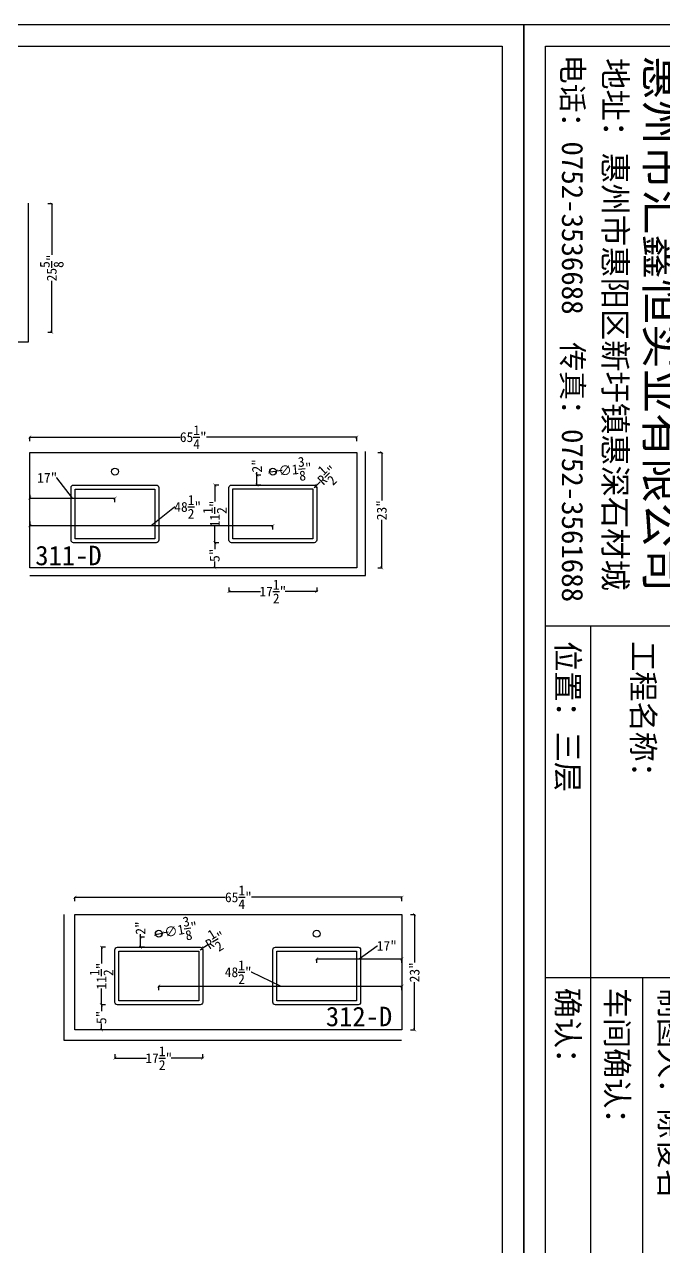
# Model space of a CAD drawing. Header units: millimetres. Extents: x 3183 to 64783, y -8707 to 2293.
# Drawn here: x 46853 to 50091, y -3901 to 2293 of the extents above; entities that cross this region are included whole.
import ezdxf

# ---------------------------------------------------------------- set-up
doc = ezdxf.new("R2010")
doc.units = ezdxf.units.MM
for name, color, linetype in [('大样', 3, 'Continuous'), ('标注', 1, 'Continuous'), ('框', 4, 'Continuous'), ('编号', 6, 'Continuous')]:
    doc.layers.add(name, color=color, linetype=linetype)
doc.styles.add('样式 1', font='NSimSun.ttf')
doc.linetypes.add('ZIGZAG', pattern='A,0.00254,-5.08,[131,ltypeshp.shx,S=5.08,R=0,X=-5.08,Y=0],-10.16,[131,ltypeshp.shx,S=5.08,R=180,X=5.08,Y=0],-5.08', length=20.32254)
doc.dimstyles.new('英寸', dxfattribs={"dimtxt": 50, "dimasz": 15, "dimexe": 1, "dimexo": 0.5, "dimtad": 0, "dimdec": 4, "dimlfac": 0.03937, "dimlunit": 5, "dimtxsty": '样式 1', "dimblk": 'ARCHTICK', "dimcen": 2.5, "dimclrt": 1, "dimadec": 0, "dimazin": 0, "dimtfac": 1, "dimtdec": 4, "dimtmove": 0, "dimatfit": 3, "dimfxl": 20, "dimfxlon": 1, "dimtolj": 1, "dimarcsym": 0})

# ---------------------------------------------------------------- blocks, each defined once
blk = doc.blocks.new('框')
for p, q in [((20795, -6593.4), (20795, -7291.7)), ((20795, -6844.9), (26301.7, -6844.9)), ((19174.7, -7084.3), (24363.8, -7084.3))]:
    blk.add_line(p, q)
at = {"layer": '框'}
blk.add_line((19174.7, -6593.4), (19174.7, -7291.7), dxfattribs=at)
for points in [[(16401.7, -391.7), (26401.7, -391.7), (26401.7, -7391.7), (16401.7, -7391.7)], [(16501.7, -491.7), (26301.7, -491.7), (26301.7, -7291.7), (16501.7, -7291.7)]]:
    blk.add_lwpolyline(points, close=True, dxfattribs=at)
at = {"layer": '框', "style": '样式 1'}
for s, height, p in [('惠州市汇鑫恒实业有限公司', 151.106, (16544.1, -6828.5)), ('地址：惠州市惠阳区新圩镇惠深石材城', 105.84, (16557.1, -7023.4)), ('电话：0752-3536688', 97.689, (16541.1, -7215.8)), ('传真：0752-3561688', 97.689, (17865.9, -7215.8))]:
    blk.add_text(s, height=height, dxfattribs=at).set_placement(p)
for tag, p in [('制图人：', (20840.1, -6764.8)), ('出图日期：', (22426.6, -6767.5)), ('图号：', (24401.3, -6776.7)), ('工程名称：', (19243.4, -6892.1)), ('车间确认：', (20840.1, -7012.5)), ('出货日期：', (22426.6, -7010.9)), ('工程编号：', (24384.7, -7131.5)), ('位置：', (19243.4, -7239.7)), ('确认：', (20840.1, -7240)), ('单位：', (22426.6, -7248.8))]:
    blk.add_attdef(tag, p, '', height=101.9, dxfattribs=at)
blk = doc.blocks.new('_ArchTick')
at = {"color": 0, "linetype": 'ByBlock', "const_width": 0.15}
blk.add_lwpolyline([(-0.5, -0.5), (0.5, 0.5)], dxfattribs=at)
blk = doc.blocks.new('*D496')
at = {"layer": 'Defpoints', "color": 0, "transparency": 16777216}
for p in [(46825.6, 1384.3), (46990.5, 1384.3), (46825.6, 733.4)]:
    blk.add_point(p, dxfattribs=at)
at = {"layer": '标注', "color": 0, "lineweight": -2, "transparency": 16777216}
for p, q in [((46970.5, 1384.3), (46991.5, 1384.3)), ((46990.5, 1384.3), (46990.5, 1124.4)), ((46990.5, 733.4), (46990.5, 993.3)), ((46970.5, 733.4), (46991.5, 733.4))]:
    blk.add_line(p, q, dxfattribs=at)
at = {"layer": '标注', "color": 0, "lineweight": -2, "transparency": 16777216, "xscale": 15, "yscale": 15, "zscale": 15}
for p, rotation in [((46990.5, 1384.3), 90), ((46990.5, 733.4), 270)]:
    blk.add_blockref('_ArchTick', p, dxfattribs=dict(at, rotation=rotation))
at = {"layer": '标注', "color": 1, "transparency": 16777216, "insert": (46990.5, 1058.8), "char_height": 50, "attachment_point": 5, "rotation": 90, "style": '样式 1'}
blk.add_mtext('\\A1;25{\\H1x;\\S5/8;}"', dxfattribs=at)
blk = doc.blocks.new('*D499')
at = {"layer": 'Defpoints', "color": 0, "transparency": 16777216}
for p in [(46879.5, -91.7), (47311.3, -108), (47311.3, -334.1)]:
    blk.add_point(p, dxfattribs=at)
at = {"layer": '标注', "color": 0, "lineweight": -2, "transparency": 16777216}
for p, q in [((47016.6, -5.1), (47015.3, -5.1)), ((47095.4, -108), (47016.6, -5.1)), ((46879.5, -92.2), (46879.5, -109)), ((46879.5, -108), (47311.3, -108)), ((47311.3, -128), (47311.3, -107))]:
    blk.add_line(p, q, dxfattribs=at)
at = {"layer": '标注', "color": 0, "lineweight": -2, "transparency": 16777216, "xscale": 15, "yscale": 15, "zscale": 15, "rotation": 180}
blk.add_blockref('_ArchTick', (46879.5, -108), dxfattribs=at)
at = {"layer": '标注', "color": 0, "lineweight": -2, "transparency": 16777216, "xscale": 15, "yscale": 15, "zscale": 15}
blk.add_blockref('_ArchTick', (47311.3, -108), dxfattribs=at)
at = {"layer": '标注', "color": 1, "transparency": 16777216, "insert": (46968.1, -5.1), "char_height": 50, "attachment_point": 5, "style": '样式 1'}
blk.add_mtext('\\A1;17"', dxfattribs=at)
blk = doc.blocks.new('*D500')
at = {"layer": 'Defpoints', "color": 0, "transparency": 16777216}
for p in [(46879.5, -212.7), (48111.4, -247.3), (48111.4, -333.8)]:
    blk.add_point(p, dxfattribs=at)
at = {"layer": '标注', "color": 0, "lineweight": -2, "transparency": 16777216}
for p, q in [((47495.4, -247.3), (47613, -152.5)), ((47613, -152.5), (47614.2, -152.5)), ((46879.5, -227.3), (46879.5, -248.3)), ((46879.5, -247.3), (48111.4, -247.3)), ((48111.4, -267.3), (48111.4, -246.3))]:
    blk.add_line(p, q, dxfattribs=at)
at = {"layer": '标注', "color": 0, "lineweight": -2, "transparency": 16777216, "xscale": 15, "yscale": 15, "zscale": 15, "rotation": 180}
blk.add_blockref('_ArchTick', (46879.5, -247.3), dxfattribs=at)
at = {"layer": '标注', "color": 0, "lineweight": -2, "transparency": 16777216, "xscale": 15, "yscale": 15, "zscale": 15}
blk.add_blockref('_ArchTick', (48111.4, -247.3), dxfattribs=at)
at = {"layer": '标注', "color": 1, "transparency": 16777216, "insert": (47679.9, -152.5), "char_height": 50, "attachment_point": 5, "style": '样式 1'}
blk.add_mtext('\\A1;48{\\H1x;\\S1/2;}"', dxfattribs=at)
blk = doc.blocks.new('*D501')
at = {"layer": 'Defpoints', "color": 0, "transparency": 16777216}
for p in [(47817.1, -41.7), (47994.2, -41.7), (47994.2, -333.8)]:
    blk.add_point(p, dxfattribs=at)
at = {"layer": '标注', "color": 0, "lineweight": -2, "transparency": 16777216}
for p, q in [((47837.1, -41.7), (47816.1, -41.7)), ((47817.1, -41.7), (47817.1, -124.9)), ((47817.1, -333.8), (47817.1, -250.7)), ((47837.1, -333.8), (47816.1, -333.8))]:
    blk.add_line(p, q, dxfattribs=at)
at = {"layer": '标注', "color": 0, "lineweight": -2, "transparency": 16777216, "xscale": 15, "yscale": 15, "zscale": 15}
for p, rotation in [((47817.1, -41.7), 90), ((47817.1, -333.8), 270)]:
    blk.add_blockref('_ArchTick', p, dxfattribs=dict(at, rotation=rotation))
at = {"layer": '标注', "color": 1, "transparency": 16777216, "insert": (47817.1, -187.8), "char_height": 50, "attachment_point": 5, "rotation": 90, "style": '样式 1'}
blk.add_mtext('\\A1;11{\\H1x;\\S1/2;}"', dxfattribs=at)
blk = doc.blocks.new('*D502')
at = {"layer": 'Defpoints', "color": 0, "transparency": 16777216}
for p in [(47994.2, -333.8), (47817.1, -461.1), (47994.2, -461.1)]:
    blk.add_point(p, dxfattribs=at)
at = {"layer": '标注', "color": 0, "lineweight": -2, "transparency": 16777216}
for p, q in [((47837.1, -333.8), (47816.1, -333.8)), ((47817.1, -333.8), (47817.1, -366.1)), ((47817.1, -461.1), (47817.1, -428.8)), ((47837.1, -461.1), (47816.1, -461.1))]:
    blk.add_line(p, q, dxfattribs=at)
at = {"layer": '标注', "color": 0, "lineweight": -2, "transparency": 16777216, "xscale": 15, "yscale": 15, "zscale": 15}
for p, rotation in [((47817.1, -333.8), 90), ((47817.1, -461.1), 270)]:
    blk.add_blockref('_ArchTick', p, dxfattribs=dict(at, rotation=rotation))
at = {"layer": '标注', "color": 1, "transparency": 16777216, "insert": (47817.1, -397.5), "char_height": 50, "attachment_point": 5, "rotation": 90, "style": '样式 1'}
blk.add_mtext('\\A1;5"', dxfattribs=at)
blk = doc.blocks.new('*D503')
at = {"layer": 'Defpoints', "color": 0, "transparency": 16777216}
for p in [(47889.1, -126.5), (48333.6, -156.6), (48333.6, -581.5)]:
    blk.add_point(p, dxfattribs=at)
at = {"layer": '标注', "color": 0, "lineweight": -2, "transparency": 16777216}
for p, q in [((47889.1, -561.5), (47889.1, -582.5)), ((47889.1, -581.5), (48048.4, -581.5)), ((48333.6, -581.5), (48174.3, -581.5)), ((48333.6, -561.5), (48333.6, -582.5))]:
    blk.add_line(p, q, dxfattribs=at)
at = {"layer": '标注', "color": 0, "lineweight": -2, "transparency": 16777216, "xscale": 15, "yscale": 15, "zscale": 15, "rotation": 180}
blk.add_blockref('_ArchTick', (47889.1, -581.5), dxfattribs=at)
at = {"layer": '标注', "color": 0, "lineweight": -2, "transparency": 16777216, "xscale": 15, "yscale": 15, "zscale": 15}
blk.add_blockref('_ArchTick', (48333.6, -581.5), dxfattribs=at)
at = {"layer": '标注', "color": 1, "transparency": 16777216, "insert": (48111.4, -581.5), "char_height": 50, "attachment_point": 5, "style": '样式 1'}
blk.add_mtext('\\A1;17{\\H1x;\\S1/2;}"', dxfattribs=at)
blk = doc.blocks.new('*D504')
at = {"layer": 'Defpoints', "color": 0, "transparency": 16777216}
for p in [(48030.7, 9.1), (48111.4, 9.1), (48111.4, -41.7)]:
    blk.add_point(p, dxfattribs=at)
at = {"layer": '标注', "color": 0, "lineweight": -2, "transparency": 16777216}
for p, q in [((48050.7, 9.1), (48029.7, 9.1)), ((48030.7, 9.1), (48030.7, 24.1)), ((48030.7, -41.7), (48030.7, 9.1)), ((48050.7, -41.7), (48029.7, -41.7))]:
    blk.add_line(p, q, dxfattribs=at)
at = {"layer": '标注', "color": 0, "lineweight": -2, "transparency": 16777216, "xscale": 15, "yscale": 15, "zscale": 15}
for p, rotation in [((48030.7, 9.1), 90), ((48030.7, -41.7), 270)]:
    blk.add_blockref('_ArchTick', p, dxfattribs=dict(at, rotation=rotation))
at = {"layer": '标注', "color": 1, "transparency": 16777216, "insert": (48030.7, 55.7), "char_height": 50, "attachment_point": 5, "rotation": 90, "style": '样式 1'}
blk.add_mtext('\\A1;2"', dxfattribs=at)
blk = doc.blocks.new('*D505')
at = {"layer": 'Defpoints', "color": 0, "transparency": 16777216}
for p in [(48094, 24.9), (48128.7, 28.2)]:
    blk.add_point(p, dxfattribs=at)
at = {"layer": '标注', "color": 0, "lineweight": -2, "transparency": 16777216}
for p in [(48094, 24.9), (48158.6, 31.2)]:
    blk.add_line(p, (48128.7, 28.2), dxfattribs=at)
at = {"layer": '标注', "color": 0, "lineweight": -2, "transparency": 16777216, "xscale": 15, "yscale": 15, "zscale": 15}
for p, rotation in [((48094, 24.9), 5.571046847234777), ((48128.7, 28.2), 185.5710468472347)]:
    blk.add_blockref('_ArchTick', p, dxfattribs=dict(at, rotation=rotation))
at = {"layer": '标注', "color": 1, "transparency": 16777216, "insert": (48224.6, 37.6), "char_height": 50, "attachment_point": 5, "rotation": 5.57105, "style": '样式 1'}
blk.add_mtext('\\A1;∅1{\\H1x;\\S3/8;}"', dxfattribs=at)
blk = doc.blocks.new('*D506')
at = {"layer": 'Defpoints', "color": 0, "transparency": 16777216}
for p in [(48320.9, -54.4), (48330.1, -45.6)]:
    blk.add_point(p, dxfattribs=at)
at = {"layer": '标注', "color": 0, "lineweight": -2, "transparency": 16777216}
for p in [(48320.9, -54.4), (48351.8, -24.9)]:
    blk.add_line(p, (48330.1, -45.6), dxfattribs=at)
at = {"layer": '标注', "color": 0, "lineweight": -2, "transparency": 16777216, "xscale": 15, "yscale": 15, "zscale": 15, "rotation": 223.6535108937591}
blk.add_blockref('_ArchTick', (48330.1, -45.6), dxfattribs=at)
at = {"layer": '标注', "color": 1, "transparency": 16777216, "insert": (48386.5, 8.2), "char_height": 50, "attachment_point": 5, "rotation": 43.65351, "style": '样式 1'}
blk.add_mtext('\\A1;R{\\H1x;\\S1/2;}"', dxfattribs=at)
blk = doc.blocks.new('*D507')
at = {"layer": 'Defpoints', "color": 0, "transparency": 16777216}
for p in [(48536.8, 201.2), (46879.5, 123.1), (48536.8, 123.1)]:
    blk.add_point(p, dxfattribs=at)
at = {"layer": '标注', "color": 0, "lineweight": -2, "transparency": 16777216}
for p, q in [((46879.5, 181.2), (46879.5, 202.2)), ((46879.5, 201.2), (47641.3, 201.2)), ((48536.8, 201.2), (47775, 201.2)), ((48536.8, 181.2), (48536.8, 202.2))]:
    blk.add_line(p, q, dxfattribs=at)
at = {"layer": '标注', "color": 0, "lineweight": -2, "transparency": 16777216, "xscale": 15, "yscale": 15, "zscale": 15, "rotation": 180}
blk.add_blockref('_ArchTick', (46879.5, 201.2), dxfattribs=at)
at = {"layer": '标注', "color": 0, "lineweight": -2, "transparency": 16777216, "xscale": 15, "yscale": 15, "zscale": 15}
blk.add_blockref('_ArchTick', (48536.8, 201.2), dxfattribs=at)
at = {"layer": '标注', "color": 1, "transparency": 16777216, "insert": (47708.1, 201.2), "char_height": 50, "attachment_point": 5, "style": '样式 1'}
blk.add_mtext('\\A1;65{\\H1x;\\S1/4;}"', dxfattribs=at)
blk = doc.blocks.new('*D508')
at = {"layer": 'Defpoints', "color": 0, "transparency": 16777216}
for p in [(48536.8, 123.1), (48663.2, 123.1), (48536.8, -461.1)]:
    blk.add_point(p, dxfattribs=at)
at = {"layer": '标注', "color": 0, "lineweight": -2, "transparency": 16777216}
for p, q in [((48643.2, 123.1), (48664.2, 123.1)), ((48663.2, 123.1), (48663.2, -119.5)), ((48663.2, -461.1), (48663.2, -218.5)), ((48643.2, -461.1), (48664.2, -461.1))]:
    blk.add_line(p, q, dxfattribs=at)
at = {"layer": '标注', "color": 0, "lineweight": -2, "transparency": 16777216, "xscale": 15, "yscale": 15, "zscale": 15}
for p, rotation in [((48663.2, 123.1), 90), ((48663.2, -461.1), 270)]:
    blk.add_blockref('_ArchTick', p, dxfattribs=dict(at, rotation=rotation))
at = {"layer": '标注', "color": 1, "transparency": 16777216, "insert": (48663.2, -169), "char_height": 50, "attachment_point": 5, "rotation": 90, "style": '样式 1'}
blk.add_mtext('\\A1;23"', dxfattribs=at)
blk = doc.blocks.new('*D524')
at = {"layer": 'Defpoints', "color": 0, "transparency": 16777216}
for p in [(48765.4, -2443.3), (48333.6, -2675.9), (48765.4, -2675.9)]:
    blk.add_point(p, dxfattribs=at)
at = {"layer": '标注', "color": 0, "lineweight": -2, "transparency": 16777216}
for p, q in [((48549.5, -2443.3), (48640.4, -2377.2)), ((48640.4, -2377.2), (48641.6, -2377.2)), ((48333.6, -2463.3), (48333.6, -2442.3)), ((48333.6, -2443.3), (48765.4, -2443.3)), ((48765.4, -2463.3), (48765.4, -2442.3))]:
    blk.add_line(p, q, dxfattribs=at)
at = {"layer": '标注', "color": 0, "lineweight": -2, "transparency": 16777216, "xscale": 15, "yscale": 15, "zscale": 15, "rotation": 180}
blk.add_blockref('_ArchTick', (48333.6, -2443.3), dxfattribs=at)
at = {"layer": '标注', "color": 0, "lineweight": -2, "transparency": 16777216, "xscale": 15, "yscale": 15, "zscale": 15}
blk.add_blockref('_ArchTick', (48765.4, -2443.3), dxfattribs=at)
at = {"layer": '标注', "color": 1, "transparency": 16777216, "insert": (48688.9, -2377.2), "char_height": 50, "attachment_point": 5, "style": '样式 1'}
blk.add_mtext('\\A1;17"', dxfattribs=at)
blk = doc.blocks.new('*D525')
at = {"layer": 'Defpoints', "color": 0, "transparency": 16777216}
for p in [(48765.4, -2581.3), (47533.5, -2676.1), (48765.4, -2675.9)]:
    blk.add_point(p, dxfattribs=at)
at = {"layer": '标注', "color": 0, "lineweight": -2, "transparency": 16777216}
for p, q in [((48002.8, -2510.7), (48001.5, -2510.7)), ((48149.4, -2581.3), (48002.8, -2510.7)), ((47533.5, -2601.3), (47533.5, -2580.3)), ((47533.5, -2581.3), (48765.4, -2581.3)), ((48765.4, -2601.3), (48765.4, -2580.3))]:
    blk.add_line(p, q, dxfattribs=at)
at = {"layer": '标注', "color": 0, "lineweight": -2, "transparency": 16777216, "xscale": 15, "yscale": 15, "zscale": 15, "rotation": 180}
blk.add_blockref('_ArchTick', (47533.5, -2581.3), dxfattribs=at)
at = {"layer": '标注', "color": 0, "lineweight": -2, "transparency": 16777216, "xscale": 15, "yscale": 15, "zscale": 15}
blk.add_blockref('_ArchTick', (48765.4, -2581.3), dxfattribs=at)
at = {"layer": '标注', "color": 1, "transparency": 16777216, "insert": (47935.8, -2510.7), "char_height": 50, "attachment_point": 5, "style": '样式 1'}
blk.add_mtext('\\A1;48{\\H1x;\\S1/2;}"', dxfattribs=at)
blk = doc.blocks.new('*D526')
at = {"layer": 'Defpoints', "color": 0, "transparency": 16777216}
for p in [(47440.7, -2333.2), (47533.5, -2333.2), (47533.5, -2384)]:
    blk.add_point(p, dxfattribs=at)
at = {"layer": '标注', "color": 0, "lineweight": -2, "transparency": 16777216}
for p, q in [((47460.7, -2333.2), (47439.7, -2333.2)), ((47440.7, -2333.2), (47440.7, -2318.2)), ((47440.7, -2384), (47440.7, -2333.2)), ((47460.7, -2384), (47439.7, -2384))]:
    blk.add_line(p, q, dxfattribs=at)
at = {"layer": '标注', "color": 0, "lineweight": -2, "transparency": 16777216, "xscale": 15, "yscale": 15, "zscale": 15}
for p, rotation in [((47440.7, -2333.2), 90), ((47440.7, -2384), 270)]:
    blk.add_blockref('_ArchTick', p, dxfattribs=dict(at, rotation=rotation))
at = {"layer": '标注', "color": 1, "transparency": 16777216, "insert": (47440.7, -2286.6), "char_height": 50, "attachment_point": 5, "rotation": 90, "style": '样式 1'}
blk.add_mtext('\\A1;2"', dxfattribs=at)
blk = doc.blocks.new('*D527')
at = {"layer": 'Defpoints', "color": 0, "transparency": 16777216}
for p in [(47311.2, -2474.5), (47755.7, -2501.1), (47755.7, -2946.3)]:
    blk.add_point(p, dxfattribs=at)
at = {"layer": '标注', "color": 0, "lineweight": -2, "transparency": 16777216}
for p, q in [((47311.2, -2926.3), (47311.2, -2947.3)), ((47311.2, -2946.3), (47470.5, -2946.3)), ((47755.7, -2946.3), (47596.4, -2946.3)), ((47755.7, -2926.3), (47755.7, -2947.3))]:
    blk.add_line(p, q, dxfattribs=at)
at = {"layer": '标注', "color": 0, "lineweight": -2, "transparency": 16777216, "xscale": 15, "yscale": 15, "zscale": 15, "rotation": 180}
blk.add_blockref('_ArchTick', (47311.2, -2946.3), dxfattribs=at)
at = {"layer": '标注', "color": 0, "lineweight": -2, "transparency": 16777216, "xscale": 15, "yscale": 15, "zscale": 15}
blk.add_blockref('_ArchTick', (47755.7, -2946.3), dxfattribs=at)
at = {"layer": '标注', "color": 1, "transparency": 16777216, "insert": (47533.5, -2946.3), "char_height": 50, "attachment_point": 5, "style": '样式 1'}
blk.add_mtext('\\A1;17{\\H1x;\\S1/2;}"', dxfattribs=at)
blk = doc.blocks.new('*D528')
at = {"layer": 'Defpoints', "color": 0, "transparency": 16777216}
for p in [(47242.7, -2384), (47388.1, -2384), (47415.8, -2676.1)]:
    blk.add_point(p, dxfattribs=at)
at = {"layer": '标注', "color": 0, "lineweight": -2, "transparency": 16777216}
for p, q in [((47262.7, -2384), (47241.7, -2384)), ((47242.7, -2384), (47242.7, -2467.2)), ((47242.7, -2676.1), (47242.7, -2593)), ((47262.7, -2676.1), (47241.7, -2676.1))]:
    blk.add_line(p, q, dxfattribs=at)
at = {"layer": '标注', "color": 0, "lineweight": -2, "transparency": 16777216, "xscale": 15, "yscale": 15, "zscale": 15}
for p, rotation in [((47242.7, -2384), 90), ((47242.7, -2676.1), 270)]:
    blk.add_blockref('_ArchTick', p, dxfattribs=dict(at, rotation=rotation))
at = {"layer": '标注', "color": 1, "transparency": 16777216, "insert": (47242.7, -2530.1), "char_height": 50, "attachment_point": 5, "rotation": 90, "style": '样式 1'}
blk.add_mtext('\\A1;11{\\H1x;\\S1/2;}"', dxfattribs=at)
blk = doc.blocks.new('*D529')
at = {"layer": 'Defpoints', "color": 0, "transparency": 16777216}
for p in [(47415.8, -2676.1), (47242.7, -2803.1), (47415.8, -2803.1)]:
    blk.add_point(p, dxfattribs=at)
at = {"layer": '标注', "color": 0, "lineweight": -2, "transparency": 16777216}
for p, q in [((47262.7, -2676.1), (47241.7, -2676.1)), ((47242.7, -2676.1), (47242.7, -2708.3)), ((47242.7, -2803.1), (47242.7, -2771)), ((47262.7, -2803.1), (47241.7, -2803.1))]:
    blk.add_line(p, q, dxfattribs=at)
at = {"layer": '标注', "color": 0, "lineweight": -2, "transparency": 16777216, "xscale": 15, "yscale": 15, "zscale": 15}
for p, rotation in [((47242.7, -2676.1), 90), ((47242.7, -2803.1), 270)]:
    blk.add_blockref('_ArchTick', p, dxfattribs=dict(at, rotation=rotation))
at = {"layer": '标注', "color": 1, "transparency": 16777216, "insert": (47242.7, -2739.6), "char_height": 50, "attachment_point": 5, "rotation": 90, "style": '样式 1'}
blk.add_mtext('\\A1;5"', dxfattribs=at)
blk = doc.blocks.new('*D530')
at = {"layer": 'Defpoints', "color": 0, "transparency": 16777216}
for p in [(47516.3, -2319), (47550.6, -2312.5)]:
    blk.add_point(p, dxfattribs=at)
at = {"layer": '标注', "color": 0, "lineweight": -2, "transparency": 16777216}
for p in [(47516.3, -2319), (47580.1, -2307)]:
    blk.add_line(p, (47550.6, -2312.5), dxfattribs=at)
at = {"layer": '标注', "color": 0, "lineweight": -2, "transparency": 16777216, "xscale": 15, "yscale": 15, "zscale": 15}
for p, rotation in [((47516.3, -2319), 10.7167581930992), ((47550.6, -2312.5), 190.7167581930992)]:
    blk.add_blockref('_ArchTick', p, dxfattribs=dict(at, rotation=rotation))
at = {"layer": '标注', "color": 1, "transparency": 16777216, "insert": (47645.2, -2294.6), "char_height": 50, "attachment_point": 5, "rotation": 10.71676, "style": '样式 1'}
blk.add_mtext('\\A1;∅1{\\H1x;\\S3/8;}"', dxfattribs=at)
blk = doc.blocks.new('*D531')
at = {"layer": 'Defpoints', "color": 0, "transparency": 16777216}
for p in [(47743, -2396.7), (47753.8, -2390)]:
    blk.add_point(p, dxfattribs=at)
at = {"layer": '标注', "color": 0, "lineweight": -2, "transparency": 16777216}
for p in [(47743, -2396.7), (47779.7, -2373.8)]:
    blk.add_line(p, (47753.8, -2390), dxfattribs=at)
at = {"layer": '标注', "color": 0, "lineweight": -2, "transparency": 16777216, "xscale": 15, "yscale": 15, "zscale": 15, "rotation": 212.004160074657}
blk.add_blockref('_ArchTick', (47753.8, -2390), dxfattribs=at)
at = {"layer": '标注', "color": 1, "transparency": 16777216, "insert": (47820.4, -2348.4), "char_height": 50, "attachment_point": 5, "rotation": 32.00416, "style": '样式 1'}
blk.add_mtext('\\A1;R{\\H1x;\\S1/2;}"', dxfattribs=at)
blk = doc.blocks.new('*D532')
at = {"layer": 'Defpoints', "color": 0, "transparency": 16777216}
for p in [(48765.4, -2130.8), (47108, -2218.9), (48765.4, -2218.9)]:
    blk.add_point(p, dxfattribs=at)
at = {"layer": '标注', "color": 0, "lineweight": -2, "transparency": 16777216}
for p, q in [((47108, -2150.8), (47108, -2129.8)), ((47108, -2130.8), (47869.9, -2130.8)), ((48765.4, -2130.8), (48003.5, -2130.8)), ((48765.4, -2150.8), (48765.4, -2129.8))]:
    blk.add_line(p, q, dxfattribs=at)
at = {"layer": '标注', "color": 0, "lineweight": -2, "transparency": 16777216, "xscale": 15, "yscale": 15, "zscale": 15, "rotation": 180}
blk.add_blockref('_ArchTick', (47108, -2130.8), dxfattribs=at)
at = {"layer": '标注', "color": 0, "lineweight": -2, "transparency": 16777216, "xscale": 15, "yscale": 15, "zscale": 15}
blk.add_blockref('_ArchTick', (48765.4, -2130.8), dxfattribs=at)
at = {"layer": '标注', "color": 1, "transparency": 16777216, "insert": (47936.7, -2130.8), "char_height": 50, "attachment_point": 5, "style": '样式 1'}
blk.add_mtext('\\A1;65{\\H1x;\\S1/4;}"', dxfattribs=at)
blk = doc.blocks.new('*D533')
at = {"layer": 'Defpoints', "color": 0, "transparency": 16777216}
for p in [(48669.6, -2218.9), (48669.6, -2803.1), (48829.7, -2803.1)]:
    blk.add_point(p, dxfattribs=at)
at = {"layer": '标注', "color": 0, "lineweight": -2, "transparency": 16777216}
for p, q in [((48809.7, -2218.9), (48830.7, -2218.9)), ((48829.7, -2218.9), (48829.7, -2461.5)), ((48829.7, -2803.1), (48829.7, -2560.6)), ((48809.7, -2803.1), (48830.7, -2803.1))]:
    blk.add_line(p, q, dxfattribs=at)
at = {"layer": '标注', "color": 0, "lineweight": -2, "transparency": 16777216, "xscale": 15, "yscale": 15, "zscale": 15}
for p, rotation in [((48829.7, -2218.9), 90), ((48829.7, -2803.1), 270)]:
    blk.add_blockref('_ArchTick', p, dxfattribs=dict(at, rotation=rotation))
at = {"layer": '标注', "color": 1, "transparency": 16777216, "insert": (48829.7, -2511), "char_height": 50, "attachment_point": 5, "rotation": 90, "style": '样式 1'}
blk.add_mtext('\\A1;23"', dxfattribs=at)

msp = doc.modelspace()

# ---------------------------------------------------------------- linework, layer by layer
for points in [[(48536.81508, -461.10275), (46879.46508, -461.10275), (46879.46508, 123.09725), (48536.81508, 123.09725)], [(47108.01125, -2803.14925), (47108.01125, -2218.94925), (48765.36125, -2218.94925), (48765.36125, -2803.14925)]]:
    msp.add_lwpolyline(points, close=True)
for points in [[(47101.71508, -42.00275), (47520.81508, -42.00275, -0.4142135624), (47533.51508, -54.70275), (47533.51508, -321.40275, -0.4142135624), (47520.81508, -334.10275), (47101.71508, -334.10275, -0.4142135624), (47089.01508, -321.40275), (47089.01508, -54.70275, -0.4142135624)], [(47901.81508, -41.71589), (48320.91508, -41.71589, -0.4142135624), (48333.61508, -54.41589), (48333.61508, -321.11589, -0.4142135624), (48320.91508, -333.81589), (47901.81508, -333.81589, -0.4142135624), (47889.11508, -321.11589), (47889.11508, -54.41589, -0.4142135624)], [(47323.91125, -2384.04925), (47743.01125, -2384.04925, -0.4142135624), (47755.71125, -2396.74925), (47755.71125, -2663.44925, -0.4142135624), (47743.01125, -2676.14925), (47323.91125, -2676.14925, -0.4142135624), (47311.21125, -2663.44925), (47311.21125, -2396.74925, -0.4142135624)], [(48124.01125, -2383.76239), (48543.11125, -2383.76239, -0.4142135624), (48555.81125, -2396.46239), (48555.81125, -2663.16239, -0.4142135624), (48543.11125, -2675.86239), (48124.01125, -2675.86239, -0.4142135624), (48111.31125, -2663.16239), (48111.31125, -2396.46239, -0.4142135624)]]:
    msp.add_lwpolyline(points, format="xyb", close=True)
for centre in [(47311.26508, 26.25975), (48111.36508, 26.54661), (47533.46125, -2315.78675), (48333.56125, -2315.49989)]:
    msp.add_circle(centre, 17.4625)
at = {"layer": '大样', "linetype": 'ZIGZAG', "ltscale": 5}
for points in [[(44958.58553, 1386.33083), (44958.58553, 684.33003), (46872.52355, 684.33003), (46872.52355, 1386.01145)], [(46880.09668, -500.42529), (48580.39438, -500.42529), (48580.39438, 128.63041)], [(47051.35981, -2218.94925), (47051.35981, -2855.47033), (48763.57027, -2855.47033)]]:
    msp.add_lwpolyline(points, dxfattribs=at)
for points in [[(47909.11508, -61.71589), (48313.61508, -61.71589), (48313.61508, -313.81589), (47909.11508, -313.81589)], [(47109.01508, -62.00275), (47513.51508, -62.00275), (47513.51508, -314.10275), (47109.01508, -314.10275)], [(47331.21125, -2404.04925), (47735.71125, -2404.04925), (47735.71125, -2656.14925), (47331.21125, -2656.14925)], [(48131.31125, -2403.76239), (48535.81125, -2403.76239), (48535.81125, -2655.86239), (48131.31125, -2655.86239)]]:
    msp.add_lwpolyline(points, close=True, dxfattribs=at)

# ---------------------------------------------------------------- block references
at = {"layer": '框', "xscale": 1.1, "yscale": 1.1, "zscale": 1.1, "rotation": 270}
msp.add_blockref('框', (49813.73076, 20334.46211), dxfattribs=at)
at = {"layer": '框'}
ref = msp.add_blockref('框', (57513.73076, 20334.46211), dxfattribs=dict(at, xscale=1.1, yscale=1.1, zscale=1.1, rotation=270))
ref.add_attrib('确认：', '确认：', (49549.76545, -2589.67665), dxfattribs={"height": 112.081678, "rotation": 270, "style": '样式 1'})
ref.add_attrib('车间确认：', '车间确认：', (49799.934, -2589.67665), dxfattribs={"height": 112.081678, "rotation": 270, "style": '样式 1'})
ref.add_attrib('制图人：', '制图人：陈俊名', (50072.42278, -2589.67665), dxfattribs={"height": 112.081678, "rotation": 270, "style": '样式 1'})
ref.add_attrib('位置：', '位置：三层', (49550.11214, -833.3053), dxfattribs={"height": 112.081678, "rotation": 270, "style": '样式 1'})
ref.add_attrib('工程名称：', '工程名称：', (49932.40793, -833.3053), dxfattribs={"height": 112.081678, "rotation": 270, "style": '样式 1'})

# ---------------------------------------------------------------- texts
at = {"layer": '编号', "style": '样式 1'}
for s, p in [('311-D', (46907.54144, -448.12683)), ('312-D', (48380.1662, -2784.48418))]:
    msp.add_text(s, height=98.784974, dxfattribs=at).set_placement(p)

# ---------------------------------------------------------------- dimensions: what is measured, and where the dimension line sits
at = {"layer": '标注'}
for base, p1, p2, picture, middle in [((46990.50625, 1384.27086), (46825.63082, 733.39586), (46825.63082, 1384.27086), '*D496', (46990.50625, 1058.83336)), ((48663.2141, 123.09725), (48536.81508, -461.10275), (48536.81508, 123.09725), '*D508', (48663.2141, -169.00275)), ((48030.72573, 9.08411), (48111.36508, -41.71589), (48111.36508, 9.08411), '*D504', (48030.72573, 55.7147)), ((47817.14775, -41.71589), (47994.19013, -333.81589), (47994.19013, -41.71589), '*D501', (47817.14775, -187.76589)), ((47817.14775, -461.10275), (47994.19013, -333.81589), (47994.19013, -461.10275), '*D502', (47817.14775, -397.45932)), ((48829.65094, -2803.14925), (48669.62729, -2218.94925), (48669.62729, -2803.14925), '*D533', (48829.65094, -2511.04925)), ((47440.6513, -2333.24925), (47533.46125, -2384.04925), (47533.46125, -2333.24925), '*D526', (47440.6513, -2286.61866)), ((47242.68397, -2384.04925), (47415.77486, -2676.14925), (47388.08013, -2384.04925), '*D528', (47242.68397, -2530.09925)), ((47242.68397, -2803.14925), (47415.77486, -2676.14925), (47415.77486, -2803.14925), '*D529', (47242.68397, -2739.64925))]:
    dim = msp.add_linear_dim(base=base, p1=p1, p2=p2, angle=90, dimstyle='英寸', override={"dimpost": '"'}, dxfattribs=at)
    dim.commit()
    dim.dimension.update_dxf_attribs({"geometry": picture, "text_midpoint": middle})
for base, p1, p2, picture, middle in [((48536.81508, 201.20646), (46879.46508, 123.09725), (48536.81508, 123.09725), '*D507', (47708.14008, 201.20646)), ((48333.61508, -581.53669), (47889.11508, -126.51794), (48333.61508, -156.59577), '*D503', (48111.36508, -581.53669)), ((48765.36125, -2130.78134), (47108.01125, -2218.94925), (48765.36125, -2218.94925), '*D532', (47936.68625, -2130.78134)), ((47755.71125, -2946.31645), (47311.21125, -2474.54652), (47755.71125, -2501.06994), '*D527', (47533.46125, -2946.31645))]:
    dim = msp.add_linear_dim(base=base, p1=p1, p2=p2, dimstyle='英寸', override={"dimpost": '"'}, dxfattribs=at)
    dim.commit()
    dim.dimension.update_dxf_attribs({"geometry": picture, "text_midpoint": middle})
for p1, p2, picture, middle in [((48093.98506, 24.85136), (48128.7451, 28.24187), '*D505', (48224.55784, 37.58752)), ((47516.30332, -2319.03397), (47550.61918, -2312.53953), '*D530', (47645.20758, -2294.63821))]:
    dim = msp.add_diameter_dim_2p(p1=p1, p2=p2, dimstyle='英寸', override={"dimpost": '"'}, dxfattribs=at)
    dim.commit()
    dim.dimension.update_dxf_attribs({"geometry": picture, "text_midpoint": middle})
dim = msp.add_radius_dim(center=(48320.91508, -54.41589), mpoint=(48330.10388, -45.64913), dimstyle='英寸', override={"dimpost": '"'}, dxfattribs=at)
dim.commit()
dim.dimension.update_dxf_attribs({"geometry": '*D506', "text_midpoint": (48386.51831, 8.17416)})
for base, p1, p2, picture, middle in [((47311.26508, -107.99916), (46879.46508, -91.70422), (47311.26508, -334.10275), '*D499', (47014.70964, -5.07614)), ((48111.36508, -247.34727), (46879.46508, -212.73322), (48111.36508, -333.81589), '*D500', (47614.85353, -152.4952)), ((48765.36125, -2443.2866), (48333.56125, -2675.86239), (48765.36125, -2675.86239), '*D524', (48642.24784, -2377.20692)), ((48765.36125, -2581.25812), (47533.46125, -2676.14925), (48765.36125, -2675.86239), '*D525', (48000.87515, -2510.69368))]:
    dim = msp.add_linear_dim(base=base, p1=p1, p2=p2, dimstyle='英寸', override={"dimpost": '"', "dimtmove": 1}, dxfattribs=at)
    dim.commit()
    dim.dimension.update_dxf_attribs({"geometry": picture, "text_midpoint": middle, "dimtype": 160})
dim = msp.add_radius_dim(center=(47743.01125, -2396.74925), mpoint=(47753.78097, -2390.01849), dimstyle='英寸', override={"dimpost": '"'}, dxfattribs=at)
dim.commit()
dim.dimension.update_dxf_attribs({"geometry": '*D531', "text_midpoint": (47820.39186, -2348.38867), "dimtype": 164})

doc.saveas('drawing.dxf')
